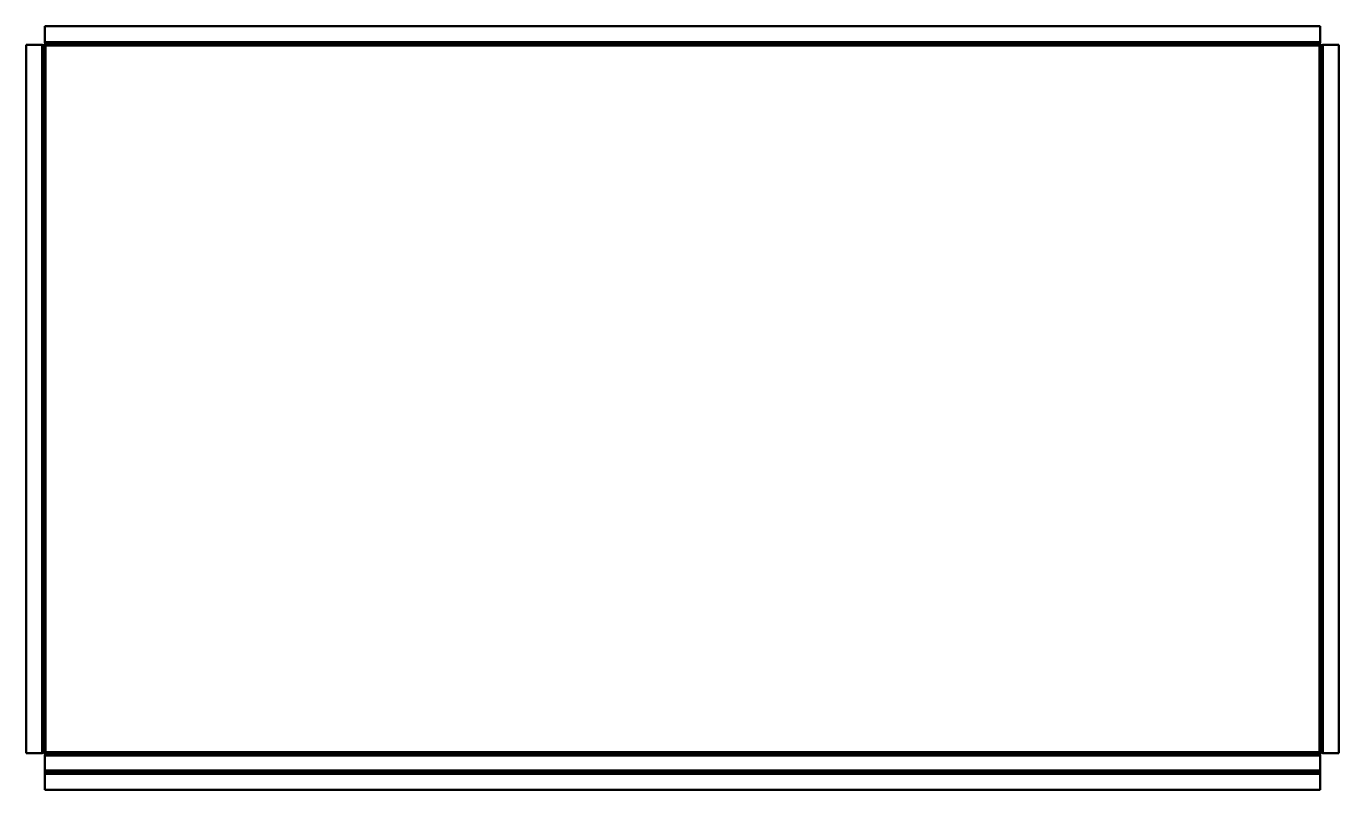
# Model space of a CAD drawing. Header units: inches. Extents: x -0.9 to 57.3, y -33 to 0.9.
import ezdxf

# ---------------------------------------------------------------- set-up
doc = ezdxf.new("R2010")
doc.units = ezdxf.units.IN
doc.header["$MEASUREMENT"] = 0
doc.linetypes.add('Continuo', pattern=[0])
for name, color, linetype, lineweight in [('IV_BEND', 7, 'Continuo', 50), ('IV_BEND_DOWN', 7, 'Continuo', 50), ('IV_OUTER_PROFILE', 7, 'Continuo', 50), ('IV_TANGENT', 7, 'Continuo', 50)]:
    doc.layers.add(name, color=color, linetype=linetype, lineweight=lineweight)

msp = doc.modelspace()

# ---------------------------------------------------------------- linework, layer by layer
at = {"layer": 'IV_BEND'}
msp.add_line((-0.035, -32.197), (56.45, -32.197), dxfattribs=at)
at = {"layer": 'IV_BEND_DOWN'}
for p, q in [((-0.072, -31.333), (-0.072, 0.017)), ((-0.017, 0.072), (56.433, 0.072)), ((56.488, 0.017), (56.488, -31.333)), ((56.433, -31.387), (-0.017, -31.387))]:
    msp.add_line(p, q, dxfattribs=at)
at = {"layer": 'IV_OUTER_PROFILE'}
for p, q in [((56.45, 0.852), (-0.035, 0.852)), ((-0.035, 0.144), (-0.035, 0.852)), ((56.45, 0.144), (56.45, 0.852)), ((-0.144, 0.035), (-0.852, 0.035)), ((-0.852, 0.035), (-0.852, -31.35)), ((-0.144, 0.035), (0, 0)), ((0, 0), (-0.035, 0.144)), ((56.45, 0.144), (56.416, 0)), ((56.416, 0), (56.56, 0.035)), ((56.56, 0.035), (57.268, 0.035)), ((57.268, -31.35), (57.268, 0.035)), ((-0.144, -31.35), (-0.852, -31.35)), ((0, -31.315), (-0.144, -31.35)), ((-0.035, -31.459), (0, -31.315)), ((56.416, -31.315), (56.45, -31.459)), ((56.56, -31.35), (56.416, -31.315)), ((56.56, -31.35), (57.268, -31.35)), ((-0.035, -31.459), (-0.035, -32.125)), ((56.45, -31.459), (56.45, -32.125)), ((-0.035, -32.125), (-0.035, -32.269)), ((-0.035, -32.977), (-0.035, -32.269)), ((56.45, -32.269), (56.45, -32.125)), ((56.45, -32.269), (56.45, -32.977)), ((56.45, -32.977), (-0.035, -32.977))]:
    msp.add_line(p, q, dxfattribs=at)
at = {"layer": 'IV_TANGENT'}
for p, q in [((-0.144, 0.035), (-0.144, -31.35)), ((56.45, 0.144), (-0.035, 0.144)), ((56.416, 0), (0, 0)), ((0, 0), (0, -31.315)), ((56.56, -31.35), (56.56, 0.035)), ((56.416, -31.315), (56.416, 0)), ((0, -31.315), (56.416, -31.315)), ((-0.035, -31.459), (56.45, -31.459)), ((56.45, -32.125), (-0.035, -32.125)), ((-0.035, -32.269), (56.45, -32.269))]:
    msp.add_line(p, q, dxfattribs=at)

doc.saveas('drawing.dxf')
